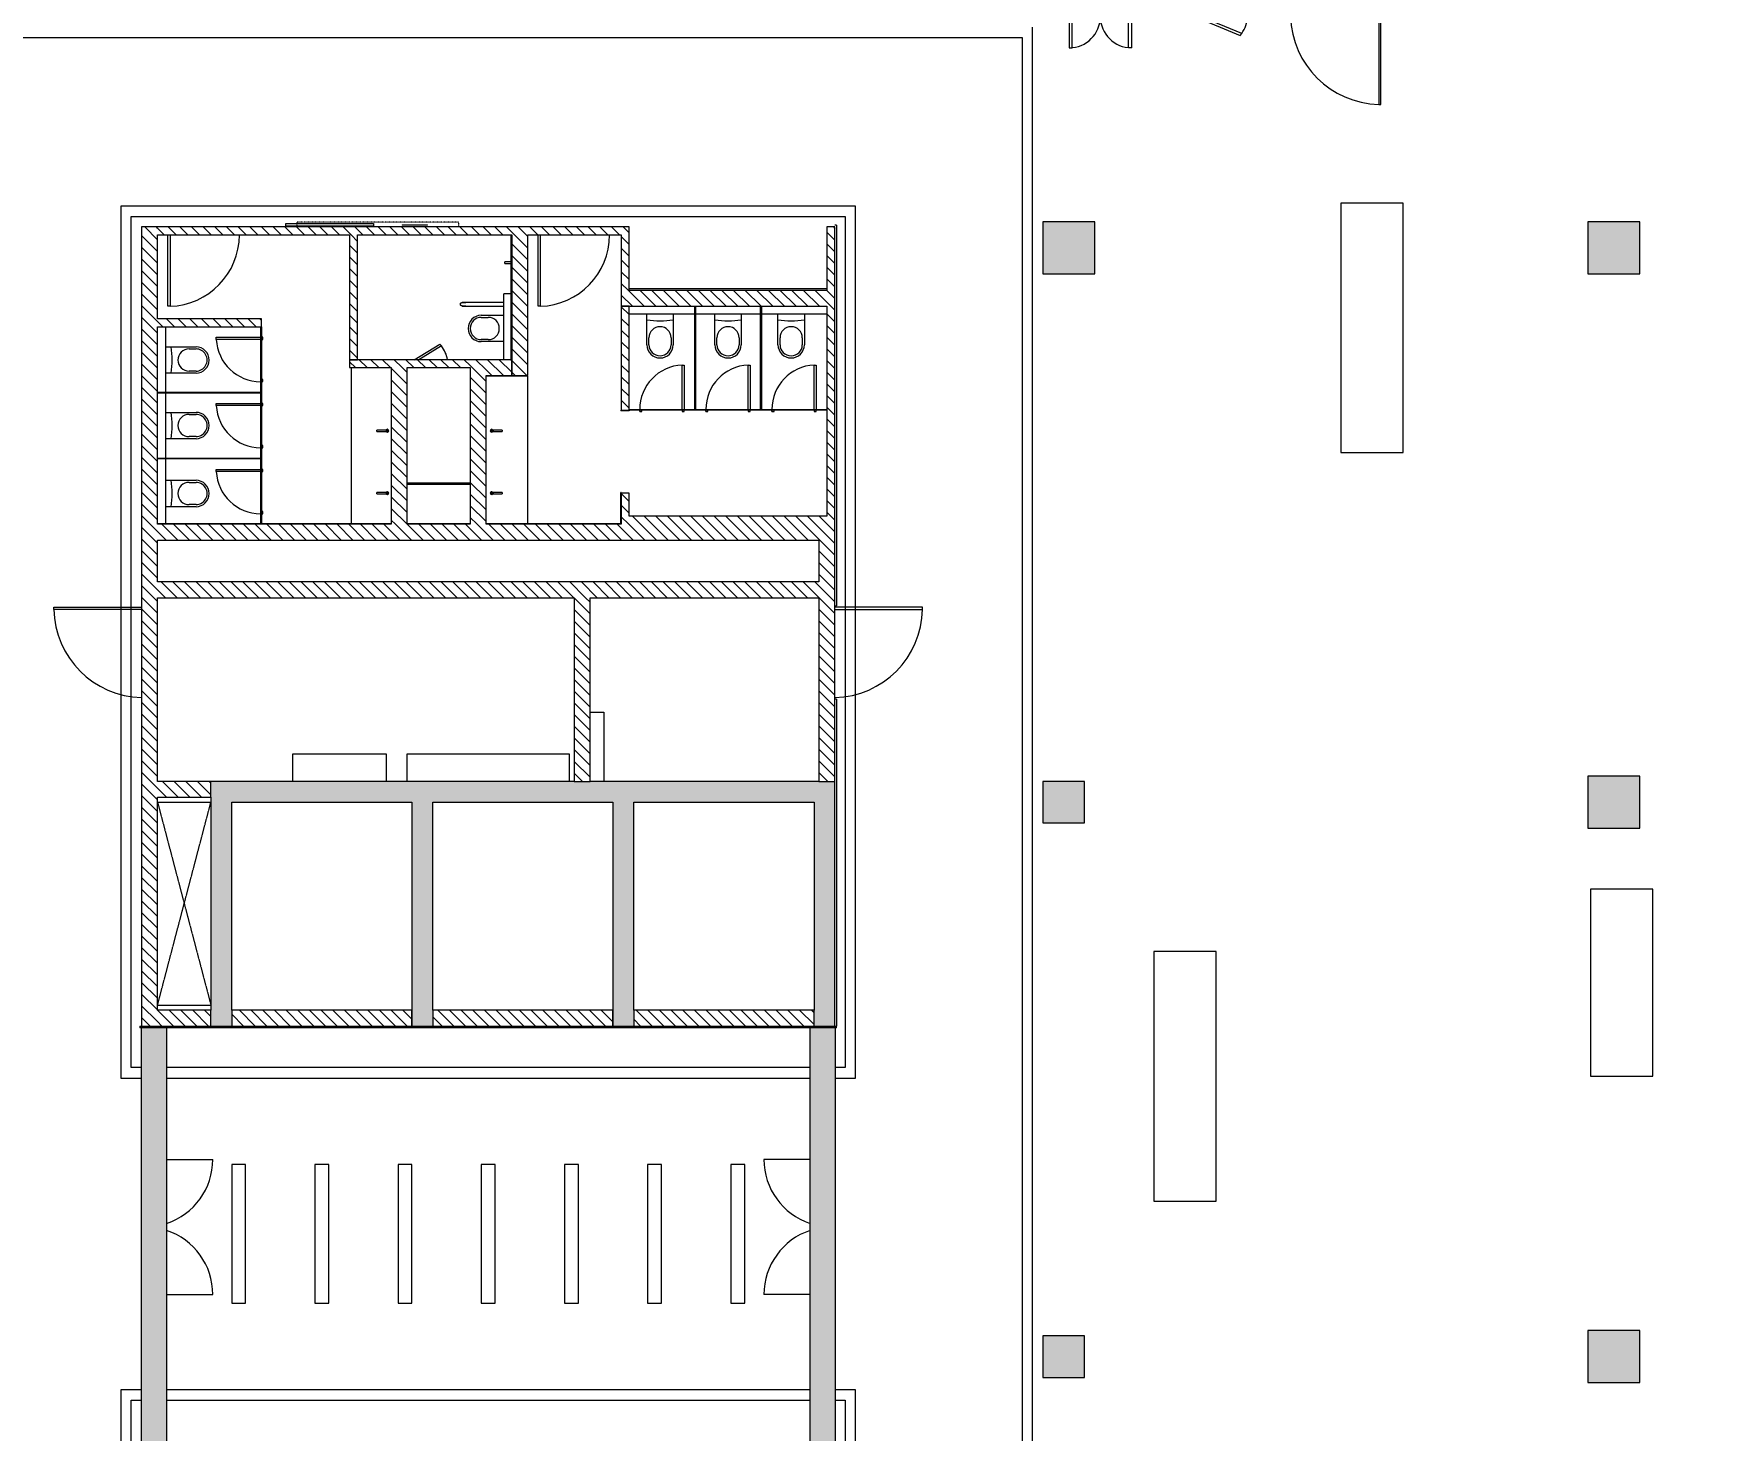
# Model space of a CAD drawing. Header units: millimetres. Extents: x -106145 to 154907, y -84585 to 152038.
# Drawn here: x 10833 to 35161, y 32672 to 52823 of the extents above; entities that cross this region are included whole.
import ezdxf

# ---------------------------------------------------------------- set-up
doc = ezdxf.new("R2010")
doc.units = ezdxf.units.MM
doc.linetypes.add('Cut Out Line', pattern=[2, 1, -1])
doc.linetypes.add('Dash', pattern=[6.35, 3.175, -3.175])
for name, color, linetype, lineweight in [('A-ANNO-DIMS', 211, 'Continuous', 9), ('A-ANNO-DIMS-300', 211, 'Continuous', 9), ('A-DETL', 90, 'Continuous', 5), ('A-DETL-MBND', 5, 'Continuous', 5), ('A-DOOR', 31, 'Continuous', 5), ('A-DOOR-FRAM', 31, 'Continuous', 9), ('A-FLOR', 192, 'Continuous', 5), ('A-WALL', 113, 'Continuous', 5), ('A-WALL-PATT', 111, 'Continuous', 5), ('P-SANR-FIXT', 6, 'Continuous', 5), ('S-COLS', 52, 'Continuous', 5)]:
    doc.layers.add(name, color=color, linetype=linetype, lineweight=lineweight)
doc.styles.add('RomanS', font='romans__.ttf', dxfattribs={"width": 0.8, "height": 1200})
doc.dimstyles.new('Diagonal_-_4_mm_RomanS', dxfattribs={"dimscale": 304.8, "dimtxt": 1219.023462, "dimasz": 1.476378, "dimexe": 0.984252, "dimexo": 0.0625, "dimgap": 0.19685, "dimtad": 1, "dimdec": 0, "dimzin": 0, "dimdsep": 46, "dimtxsty": 'RomanS', "dimblk1": 'OBLIQUE', "dimblk2": 'OBLIQUE', "dimsah": 1, "dimcen": 0.09, "dimdle": 2.362205, "dimazin": 0, "dimtfac": 1, "dimtdec": 4, "dimtix": 1, "dimtmove": 0, "dimatfit": 3, "dimfxl": 2.362205, "dimfxlon": 1, "dimtvp": 1, "dimtolj": 1, "dimtzin": 0, "dimarcsym": 2})
pattern_1 = [(315, (0, 0), (84.18955, 84.18955), [])]

# ---------------------------------------------------------------- blocks, each defined once
blk = doc.blocks.new('M_Concrete-Rectangular-Column - 750 x 750-3585654-Site Plan')
at = {"layer": 'S-COLS'}
blk.add_hatch(color=256, dxfattribs=at).paths.add_polyline_path([(-375, 375), (-375, -375), (375, -375), (375, 375), (-130, 375)], flags=0)
at = {"layer": 'S-COLS', "color": 41}
for p, q in [((375, 375), (-375, 375)), ((-375, 375), (-375, -375)), ((375, -375), (375, 375)), ((-375, -375), (375, -375))]:
    blk.add_line(p, q, dxfattribs=at)
blk = doc.blocks.new('Single Panel Flush Door - SHD_0_90-4566079-Site Plan')
at = {"layer": 'A-DOOR', "color": 41}
for p, q in [((-364, -58), (299, -331)), ((320, -303), (-275, -58)), ((299, -331), (320, -303))]:
    blk.add_line(p, q, dxfattribs=at)
blk.add_arc((-135, -5), 544, 326.8171, 354.4678, dxfattribs=at)
blk = doc.blocks.new('DC_SglFl-W-Int - FWD7 1_35-12335346-Site Plan')
at = {"layer": 'A-DOOR', "color": 121, "lineweight": 9}
for p, q in [((622, 115), (622, 1381.5)), ((622, 1381.5), (652, 1381.5)), ((652, 1381.5), (652, 115))]:
    blk.add_line(p, q, dxfattribs=at)
at = {"layer": 'A-DOOR', "color": 41}
blk.add_arc((652, 77.5), 1304.3, 91.31792, 178.33968, dxfattribs=at)
blk = doc.blocks.new('M_Door-Passage-Double-Flush - SHD 1_0-11714157-Site Plan')
at = {"layer": 'A-DOOR', "color": 121, "lineweight": 9}
for p, q in [((-450, 63.85), (-450, 513.85)), ((-450, 513.85), (-405, 513.85)), ((-405, 513.85), (-405, 63.85)), ((450, 513.85), (405, 513.85)), ((405, 513.85), (405, 63.85)), ((450, 63.85), (450, 513.85))]:
    blk.add_line(p, q, dxfattribs=at)
at = {"layer": 'A-DOOR', "color": 41}
for centre, start, end in [((-450, 63.85), 0, 90), ((450, 63.85), 90, 180)]:
    blk.add_arc(centre, 450, start, end, dxfattribs=at)
blk = doc.blocks.new('DC_SglFl-W-Int - FWD7 1_35-12334915-Site Plan')
at = {"layer": 'A-DOOR', "color": 121, "lineweight": 9}
for p, q in [((622, -115), (622, -1381.5)), ((652, -1381.5), (652, -115)), ((622, -1381.5), (652, -1381.5))]:
    blk.add_line(p, q, dxfattribs=at)
at = {"layer": 'A-DOOR', "color": 41}
blk.add_arc((652, -77.5), 1304.3, 181.66032, 268.68208, dxfattribs=at)
blk = doc.blocks.new('DC_SglFl-W-Int - D 1_1-6638787-Site Plan')
at = {"layer": 'A-DOOR', "color": 121, "lineweight": 9}
for p, q in [((485, 57.5), (485, 1087.5)), ((485, 1087.5), (515, 1087.5)), ((515, 1087.5), (515, 57.5))]:
    blk.add_line(p, q, dxfattribs=at)
at = {"layer": 'A-DOOR', "color": 41}
blk.add_arc((515, 57.5), 1030.4, 91.66834, 179.99094, dxfattribs=at)
blk = doc.blocks.new('Single Panel Flush Door - SHD_0_6-8056448-Site Plan')
at = {"layer": 'A-DOOR', "color": 41}
for p, q in [((-225, 57), (149, 283)), ((170, 255), (-158, 57)), ((149, 283), (170, 255))]:
    blk.add_line(p, q, dxfattribs=at)
blk.add_arc((-135, 5), 394, 7.6599, 39.3002, dxfattribs=at)
blk = doc.blocks.new('DC_SglFl-W-Int - 0_6 toilet door-5532951-Site Plan')
at = {"layer": 'A-DOOR', "color": 121, "lineweight": 9}
for p, q in [((290, 6), (290, 646)), ((290, 646), (320, 646)), ((320, 646), (320, 6))]:
    blk.add_line(p, q, dxfattribs=at)
at = {"layer": 'A-DOOR', "color": 41}
for start, end in [(92.6838, 179.9838), (181.0638, 182.6838)]:
    blk.add_arc((320, 6), 641, start, end, dxfattribs=at)
at = {"layer": 'A-DOOR-FRAM', "color": 121}
for p, q in [((-320, -24), (-320, -6)), ((-320, -24), (-290, -24)), ((-290, -24), (-290, -6)), ((290, -6), (290, -24)), ((290, -24), (320, -24)), ((320, -24), (320, -6))]:
    blk.add_line(p, q, dxfattribs=at)
blk = doc.blocks.new('22 4000 Toilet - Toto - CW763B w_FV4 - 22 4000 Toilet - Toto - CW763B w_FV4-5779779-Site Plan')
at = {"layer": 'P-SANR-FIXT', "color": 41}
for p, q in [((-190, -440), (-190, 0)), ((190, 0), (190, -440)), ((-160, -440), (-160, -340)), ((160, -340), (160, -440))]:
    blk.add_line(p, q, dxfattribs=at)
for centre, radius, start, end in [((0, 1105), 1200, 260.8891, 279.1109), ((0, -340), 160, 0, 180), ((0, -440), 190, 180, 360), ((0, -440), 160, 180, 0)]:
    blk.add_arc(centre, radius, start, end, dxfattribs=at)
blk = doc.blocks.new('Door_Sliding_DORMA_CS80-MAGNEO - D 1_2-9037174-Site Plan')
at = {"layer": 'A-DOOR', "linetype": 'Dash'}
for p, q in [((-633, -57), (-633, -128)), ((-633, -128), (1707, -128)), ((1707, -128), (1707, -57))]:
    blk.add_line(p, q, dxfattribs=at)
at = {"layer": 'A-DOOR', "color": 41}
for p, q in [((-179, -81), (185, -81)), ((-179, -81), (-179, -86)), ((185, -86), (-179, -86)), ((185, -86), (185, -81)), ((1865, -66), (1865, -106))]:
    blk.add_line(p, q, dxfattribs=at)
at = {"layer": 'A-DOOR', "color": 121, "lineweight": 9}
for p, q in [((600, -66), (665, -66)), ((600, -106), (600, -66)), ((665, -106), (600, -106)), ((665, -66), (1865, -66)), ((1865, -106), (665, -106))]:
    blk.add_line(p, q, dxfattribs=at)
blk = doc.blocks.new('TAPWARE_boiling-chilled_water_unit - HYTP-029-V57-Site Plan')
at = {"layer": 'P-SANR-FIXT', "color": 41}
for p, q in [((-10, -350), (10, -350)), ((0, -480), (0, -520)), ((0, -520), (0, -480))]:
    blk.add_line(p, q, dxfattribs=at)
for start, end in [(90, 270), (270, 90), (0, 45), (180, 195.3487), (225, 240.3487)]:
    blk.add_arc((0, -500), 20, start, end, dxfattribs=at)
for points in [[(-10, -350), (-10, -362), (-10, -385), (-10, -419), (-10, -453), (-10, -473), (-10, -483)], [(-10, -483), (-9, -482), (-8, -481), (-6, -481)], [(2, -480), (4, -480), (6, -481), (9, -482), (10, -483)], [(10, -483), (10, -473), (10, -453), (10, -419), (10, -385), (10, -362), (10, -350)]]:
    blk.add_open_spline(points, degree=3, dxfattribs=at)
blk = doc.blocks.new('TAPWARE_boiling-chilled_water_unit - HYTP-029-V60-Site Plan')
at = {"layer": 'P-SANR-FIXT', "color": 41}
blk.add_line((10, 350), (-10, 350), dxfattribs=at)
for points, knots in [([(-10, 441), (-10, 434), (-10, 416), (-10, 396), (-10, 385)], [0.3344418, 0.3344418, 0.3344418, 0.3344418, 0.5, 0.75, 0.75, 0.75, 0.75]), ([(10, 385), (10, 396), (10, 416), (10, 434), (10, 441)], [0.25, 0.25, 0.25, 0.25, 0.5, 0.6655582, 0.6655582, 0.6655582, 0.6655582])]:
    blk.add_open_spline(points, degree=3, knots=knots, dxfattribs=at)
for points in [[(-10, 382), (-10, 371), (-10, 360), (-10, 350)], [(10, 350), (10, 360), (10, 371), (10, 382)]]:
    blk.add_open_spline(points, degree=3, dxfattribs=at)
blk = doc.blocks.new('22 4000 Toilet - Toto - CW763B w_FV4 - 22 4000 Toilet - Toto - CW763B w_FV4-V61-Site Plan')
at = {"layer": 'P-SANR-FIXT', "color": 41}
for p, q in [((-190, -440), (-190, -115)), ((190, -115), (190, -440)), ((-160, -440), (-160, -340)), ((160, -340), (160, -440))]:
    blk.add_line(p, q, dxfattribs=at)
for centre, radius, start, end in [((0, -340), 160, 0, 180), ((0, -440), 190, 180, 360), ((0, -440), 160, 180, 0)]:
    blk.add_arc(centre, radius, start, end, dxfattribs=at)
blk = doc.blocks.new('WC_rear_grab_bar - 600-6978322-Site Plan')
at = {"layer": 'P-SANR-FIXT', "color": 41}
for p, q in [((-38, 607), (-38, 57)), ((13, 57), (13, 607))]:
    blk.add_line(p, q, dxfattribs=at)
at = {"layer": 'P-SANR-FIXT', "color": 41, "flags": 128}
for points in [[(-38, 657), (-37, 659), (-37, 660), (-37, 661), (-37, 662), (-37, 663), (-37, 664), (-37, 665), (-36, 665), (-36, 666), (-36, 667), (-35, 668), (-35, 669), (-34, 670), (-34, 671), (-33, 672), (-32, 673), (-32, 673), (-31, 674), (-31, 675), (-30, 676), (-29, 676), (-28, 677), (-28, 678), (-27, 678), (-26, 679), (-25, 679), (-24, 680), (-23, 680), (-22, 681), (-21, 681), (-20, 682), (-19, 682), (-18, 682), (-17, 682), (-16, 683), (-15, 683), (-14, 683), (-13, 683), (-12, 683), (-12, 683)], [(-38, 657), (-38, 657), (-38, 657), (-38, 657), (-38, 657), (-38, 656), (-38, 656), (-38, 656), (-38, 655), (-38, 654), (-38, 653), (-38, 653), (-38, 652), (-38, 651), (-38, 650), (-38, 649), (-38, 647), (-38, 646), (-38, 645), (-38, 644), (-38, 642), (-38, 641), (-38, 639), (-38, 637), (-38, 636), (-38, 634), (-38, 632), (-38, 631), (-38, 629), (-38, 627), (-38, 625), (-38, 623), (-38, 621), (-38, 619), (-38, 617), (-38, 615), (-38, 613), (-38, 611), (-38, 609), (-38, 607), (-38, 607)], [(-38, 607), (-38, 609), (-38, 611), (-38, 613), (-38, 615), (-38, 617), (-38, 619), (-38, 621), (-38, 623), (-38, 625), (-38, 626), (-38, 628), (-38, 630), (-38, 632), (-38, 634), (-38, 635), (-38, 637), (-38, 639), (-38, 640), (-38, 642), (-38, 643), (-38, 645), (-38, 646), (-38, 647), (-38, 648), (-38, 649), (-38, 651), (-38, 652), (-38, 652), (-38, 653), (-38, 654), (-38, 655), (-38, 655), (-38, 656), (-38, 656), (-38, 657), (-38, 657), (-38, 657), (-38, 657), (-38, 657)], [(-12, 683), (-11, 683), (-10, 683), (-9, 683), (-8, 683), (-7, 682), (-6, 682), (-5, 682), (-4, 682), (-3, 681), (-2, 681), (-1, 680), (0, 680), (1, 680), (1, 679), (2, 678), (3, 678), (4, 677), (5, 677), (5, 676), (6, 675), (7, 674), (7, 674), (8, 673), (9, 672), (9, 671), (10, 670), (10, 669), (11, 669), (11, 668), (12, 667), (12, 666), (12, 665), (12, 664), (13, 663), (13, 662), (13, 661), (13, 660), (13, 659), (13, 658), (13, 657)], [(13, 607), (13, 609), (13, 611), (13, 613), (13, 615), (13, 617), (13, 619), (13, 621), (13, 623), (13, 625), (13, 626), (13, 628), (13, 630), (13, 632), (13, 634), (13, 635), (13, 637), (13, 639), (13, 640), (13, 642), (13, 643), (13, 645), (13, 646), (13, 647), (13, 648), (13, 649), (13, 651), (13, 652), (13, 652), (13, 653), (13, 654), (13, 655), (13, 655), (13, 656), (13, 656), (13, 657), (13, 657), (13, 657), (13, 657), (13, 657)], [(13, 657), (13, 657), (13, 657), (13, 657), (13, 657), (13, 656), (13, 656), (13, 656), (13, 655), (13, 654), (13, 653), (13, 653), (13, 652), (13, 651), (13, 650), (13, 649), (13, 647), (13, 646), (13, 645), (13, 644), (13, 642), (13, 641), (13, 639), (13, 637), (13, 636), (13, 634), (13, 632), (13, 631), (13, 629), (13, 627), (13, 625), (13, 623), (13, 621), (13, 619), (13, 617), (13, 615), (13, 613), (13, 611), (13, 609), (13, 607), (13, 607)]]:
    blk.add_lwpolyline(points, dxfattribs=at)
blk = doc.blocks.new('M_Door-Curtain-Wall-Double-Storefront1 - FGD1 - FIRE GLASS DOOR-12330206-Site Plan')
at = {"layer": 'A-DOOR', "color": 41}
for p, q in [((-975, -322), (-975, -991)), ((975, -322), (975, -991))]:
    blk.add_line(p, q, dxfattribs=at)
for centre, start, end in [((-975, -16), 270, 341.5491), ((975, -16), 198.4509, 270)]:
    blk.add_arc(centre, 975, start, end, dxfattribs=at)
blk = doc.blocks.new('Walls 75 - Walls 50-8505610-Site Plan')
at = {"layer": 'A-WALL-PATT'}
blk.add_hatch(color=90, dxfattribs=at).paths.add_polyline_path([(12409, 28505), (12748, 28505), (12748, 34505), (12389, 34505), (12389, 28505)], flags=0)
at = {"layer": 'A-WALL', "color": 41}
for p, q in [((12389, 28505), (12389, 34505)), ((12748, 34505), (12748, 28505))]:
    blk.add_line(p, q, dxfattribs=at)
blk = doc.blocks.new('Walls 76 - Walls 50-8505631-Site Plan')
at = {"layer": 'A-WALL-PATT'}
blk.add_hatch(color=90, dxfattribs=at).paths.add_polyline_path([(22035, 28505), (22394, 28505), (22394, 34505), (22035, 34505), (22035, 29106)], flags=0)
at = {"layer": 'A-WALL', "color": 41}
for p, q in [((22035, 28505), (22035, 34505)), ((22389, 34505), (22394, 34505)), ((22394, 34505), (22394, 28505)), ((22389, 28505), (22394, 28505))]:
    blk.add_line(p, q, dxfattribs=at)
blk = doc.blocks.new('M_Door-Curtain-Wall-Double-Storefront1 - FGD1 - FIRE GLASS DOOR-12330207-Site Plan')
at = {"layer": 'A-DOOR', "color": 41}
for p, q in [((-975, 322), (-975, 991)), ((975, 322), (975, 991))]:
    blk.add_line(p, q, dxfattribs=at)
for centre, start, end in [((-975, 16), 18.4509, 90), ((975, 16), 90, 161.5491)]:
    blk.add_arc(centre, 975, start, end, dxfattribs=at)
blk = doc.blocks.new('MM-HOSPITAL A _ B BLOCK-2022_11_05_CENTRAL_rvt-1-Site Plan')
at = {"layer": 'A-WALL-PATT'}
h = blk.add_hatch(dxfattribs=at)
h.set_pattern_fill('FP_19', color=90, style=0, pattern_type=2)
h.set_pattern_definition(pattern_1)
h.paths.add_polyline_path([(12409, 45718), (12619, 45718), (12619, 50035), (12389, 50035), (12389, 45718)], flags=0)
h = blk.add_hatch(dxfattribs=at)
h.set_pattern_fill('FP_19', color=90, style=0, pattern_type=2)
h.set_pattern_definition(pattern_1)
h.paths.add_polyline_path([(19309, 49920), (19424, 49920), (19424, 50035), (12619, 50035), (12619, 49920), (18711, 49920)], flags=0)
h = blk.add_hatch(dxfattribs=at)
h.set_pattern_fill('FP_19', color=90, style=0, pattern_type=2)
h.set_pattern_definition(pattern_1)
h.paths.add_polyline_path([(15389, 48120), (15504, 48120), (15504, 49920), (15389, 49920), (15389, 48779)], flags=0)
h = blk.add_hatch(dxfattribs=at)
h.set_pattern_fill('FP_19', color=90, style=0, pattern_type=2)
h.set_pattern_definition(pattern_1)
h.paths.add_polyline_path([(17729, 47890), (17959, 47890), (17959, 49920), (17729, 49920), (17729, 48120)], flags=0)
h = blk.add_hatch(dxfattribs=at)
h.set_pattern_fill('FP_19', color=90, style=0, pattern_type=2)
h.set_pattern_definition(pattern_1)
h.paths.add_polyline_path([(19309, 49120), (19424, 49120), (19424, 49920), (19309, 49920)], flags=0)
h = blk.add_hatch(dxfattribs=at)
h.set_pattern_fill('FP_19', color=90, style=0, pattern_type=2)
h.set_pattern_definition(pattern_1)
h.paths.add_polyline_path([(22274, 45745), (22389, 45745), (22389, 50035), (22274, 50035), (22274, 45860)], flags=0)
h = blk.add_hatch(dxfattribs=at)
h.set_pattern_fill('FP_19', color=90, style=0, pattern_type=2)
h.set_pattern_definition(pattern_1)
h.paths.add_polyline_path([(19309, 48890), (22274, 48890), (22274, 49120), (19309, 49120)], flags=0)
h = blk.add_hatch(dxfattribs=at)
h.set_pattern_fill('FP_19', color=90, style=0, pattern_type=2)
h.set_pattern_definition(pattern_1)
h.paths.add_polyline_path([(12619, 48595), (14119, 48595), (14119, 48710), (12619, 48710)], flags=0)
h = blk.add_hatch(dxfattribs=at)
h.set_pattern_fill('FP_19', color=90, style=0, pattern_type=2)
h.set_pattern_definition(pattern_1)
h.paths.add_polyline_path([(19309, 47390), (19424, 47390), (19424, 48890), (19309, 48890), (19309, 48779)], flags=0)
h = blk.add_hatch(dxfattribs=at)
h.set_pattern_fill('FP_19', color=90, style=0, pattern_type=2)
h.set_pattern_definition(pattern_1)
h.paths.add_polyline_path([(17129, 48005), (17129, 48120), (15389, 48120), (15389, 48005), (16610, 48005)], flags=0)
h = blk.add_hatch(dxfattribs=at)
h.set_pattern_fill('FP_19', color=90, style=0, pattern_type=2)
h.set_pattern_definition(pattern_1)
h.paths.add_polyline_path([(16219, 45745), (16219, 48005), (15989, 48005), (15989, 45745)], flags=0)
h = blk.add_hatch(dxfattribs=at)
h.set_pattern_fill('FP_19', color=90, style=0, pattern_type=2)
h.set_pattern_definition(pattern_1)
h.paths.add_polyline_path([(17129, 45745), (17359, 45745), (17359, 48120), (17129, 48120), (17129, 46013)], flags=0)
h = blk.add_hatch(dxfattribs=at)
h.set_pattern_fill('FP_19', color=90, style=0, pattern_type=2)
h.set_pattern_definition(pattern_1)
h.paths.add_polyline_path([(17660, 47890), (17729, 47890), (17729, 48120), (17359, 48120), (17359, 47890)], flags=0)
h = blk.add_hatch(dxfattribs=at)
h.set_pattern_fill('FP_19', color=90, style=0, pattern_type=2)
h.set_pattern_definition(pattern_1)
h.paths.add_polyline_path([(19424, 45745), (19424, 46195), (19309, 46195), (19309, 45745)], flags=0)
h = blk.add_hatch(dxfattribs=at)
h.set_pattern_fill('FP_19', color=90, style=0, pattern_type=2)
h.set_pattern_definition(pattern_1)
h.paths.add_polyline_path([(12619, 45515), (22389, 45515), (22389, 45745), (12619, 45745), (12619, 45718)], flags=0)
h = blk.add_hatch(dxfattribs=at)
h.set_pattern_fill('FP_19', color=90, style=0, pattern_type=2)
h.set_pattern_definition(pattern_1)
h.paths.add_polyline_path([(22274, 45745), (22274, 45860), (19424, 45860), (19424, 45745), (21861, 45745)], flags=0)
h = blk.add_hatch(dxfattribs=at)
h.set_pattern_fill('FP_19', color=90, style=0, pattern_type=2)
h.set_pattern_definition(pattern_1)
h.paths.add_polyline_path([(12409, 38505), (12619, 38505), (12619, 45718), (12389, 45718), (12389, 38505)], flags=0)
h = blk.add_hatch(dxfattribs=at)
h.set_pattern_fill('FP_19', color=90, style=0, pattern_type=2)
h.set_pattern_definition(pattern_1)
h.paths.add_polyline_path([(22159, 42035), (22389, 42035), (22389, 45515), (22159, 45515), (22159, 42325)], flags=0)
h = blk.add_hatch(dxfattribs=at)
h.set_pattern_fill('FP_19', color=90, style=0, pattern_type=2)
h.set_pattern_definition(pattern_1)
h.paths.add_polyline_path([(22159, 44685), (22159, 44915), (12619, 44915), (12619, 44685), (21861, 44685)], flags=0)
h = blk.add_hatch(dxfattribs=at)
h.set_pattern_fill('FP_19', color=90, style=0, pattern_type=2)
h.set_pattern_definition(pattern_1)
h.paths.add_polyline_path([(18629, 42035), (18859, 42035), (18859, 44685), (18629, 44685), (18629, 43247)], flags=0)
h = blk.add_hatch(dxfattribs=at)
h.set_pattern_fill('FP_19', color=90, style=0, pattern_type=2)
h.set_pattern_definition(pattern_1)
h.paths.add_polyline_path([(12619, 41805), (13389, 41805), (13389, 42035), (12619, 42035)], flags=0)
for points in [[(13460, 38505), (13689, 38505), (13689, 42035), (13389, 42035), (13389, 38505)], [(19489, 41735), (22389, 41735), (22389, 42035), (13689, 42035), (13689, 41735), (19189, 41735)], [(16589, 38505), (16589, 41735), (16289, 41735), (16289, 38505)], [(19489, 38505), (19489, 41735), (19189, 41735), (19189, 38505)], [(22089, 38505), (22389, 38505), (22389, 41735), (22089, 41735), (22089, 38637)]]:
    blk.add_hatch(color=254, dxfattribs=at).paths.add_polyline_path(points, flags=0)
h = blk.add_hatch(dxfattribs=at)
h.set_pattern_fill('FP_19', color=90, style=0, pattern_type=2)
h.set_pattern_definition(pattern_1)
h.paths.add_polyline_path([(12619, 38505), (13389, 38505), (13389, 38735), (12619, 38735), (12619, 38637)], flags=0)
h = blk.add_hatch(dxfattribs=at)
h.set_pattern_fill('FP_19', color=90, style=0, pattern_type=2)
h.set_pattern_definition(pattern_1)
h.paths.add_polyline_path([(15560, 38505), (16289, 38505), (16289, 38735), (13689, 38735), (13689, 38505)], flags=0)
h = blk.add_hatch(dxfattribs=at)
h.set_pattern_fill('FP_19', color=90, style=0, pattern_type=2)
h.set_pattern_definition(pattern_1)
h.paths.add_polyline_path([(17660, 38505), (19189, 38505), (19189, 38735), (16589, 38735), (16589, 38505), (16823, 38505)], flags=0)
h = blk.add_hatch(dxfattribs=at)
h.set_pattern_fill('FP_19', color=90, style=0, pattern_type=2)
h.set_pattern_definition(pattern_1)
h.paths.add_polyline_path([(19489, 38505), (22089, 38505), (22089, 38735), (19489, 38735)], flags=0)
at = {"layer": 'S-COLS'}
for points in [[(25389, 49360), (26139, 49360), (26139, 50110), (25389, 50110)], [(25389, 41435), (25989, 41435), (25989, 42035), (25389, 42035)], [(25989, 33435), (25989, 34035), (25389, 34035), (25389, 33435)]]:
    blk.add_hatch(color=256, dxfattribs=at).paths.add_polyline_path(points, flags=0)
at = {"layer": 'A-DETL', "linetype": 'Cut Out Line'}
for p, q in [((12619, 41735), (13389, 38805)), ((12619, 38805), (13389, 41735))]:
    blk.add_line(p, q, dxfattribs=at)
at = {"layer": 'A-DETL', "color": 41}
for p, q in [((12619, 41735), (13389, 41735)), ((12619, 38805), (13389, 38805))]:
    blk.add_line(p, q, dxfattribs=at)
at = {"layer": 'A-DETL-MBND', "color": 41}
for p, q in [((16219, 46345), (17129, 46345)), ((16219, 46322), (17129, 46322)), ((16219, 45758), (17129, 45758))]:
    blk.add_line(p, q, dxfattribs=at)
at = {"layer": 'A-FLOR', "color": 41}
for p, q in [((25239, 29839), (25239, 52920)), ((9689, 52770), (25089, 52770)), ((25089, 52770), (25089, 29839)), ((29689, 50380), (29689, 46780)), ((30589, 50380), (29689, 50380)), ((30589, 46780), (30589, 50380)), ((22689, 50335), (12089, 50335)), ((12089, 50335), (12089, 37755)), ((12239, 37905), (12239, 50185)), ((12239, 50185), (22539, 50185)), ((22539, 50185), (22539, 37905)), ((22689, 37755), (22689, 50335)), ((15414, 48005), (15414, 45754)), ((16219, 45745), (16219, 48005)), ((17959, 45754), (17959, 47881)), ((29689, 46780), (30589, 46780)), ((18859, 43035), (19059, 43035)), ((19059, 43035), (19059, 42035)), ((14569, 42035), (14569, 42435)), ((14569, 42435), (15919, 42435)), ((15919, 42435), (15919, 42035)), ((16219, 42035), (16219, 42435)), ((16219, 42435), (18559, 42435)), ((18559, 42435), (18559, 42035)), ((34189, 40480), (33289, 40480)), ((33289, 40480), (33289, 37780)), ((34189, 37780), (34189, 40480)), ((27889, 39580), (26989, 39580)), ((26989, 39580), (26989, 35980)), ((27889, 35980), (27889, 39580)), ((12089, 37755), (12389, 37755)), ((12389, 37905), (12239, 37905)), ((22035, 37905), (12748, 37905)), ((12748, 37755), (22035, 37755)), ((22539, 37905), (22394, 37905)), ((22394, 37755), (22689, 37755)), ((33289, 37780), (34189, 37780)), ((13889, 36505), (13689, 36505)), ((13689, 36505), (13689, 34505)), ((13889, 34505), (13889, 36505)), ((15089, 36505), (14889, 36505)), ((14889, 36505), (14889, 34505)), ((15089, 34505), (15089, 36505)), ((16289, 36505), (16089, 36505)), ((16089, 36505), (16089, 34505)), ((16289, 34505), (16289, 36505)), ((17489, 36505), (17289, 36505)), ((17289, 36505), (17289, 34505)), ((17489, 34505), (17489, 36505)), ((18689, 36505), (18489, 36505)), ((18489, 36505), (18489, 34505)), ((18689, 34505), (18689, 36505)), ((19889, 36505), (19689, 36505)), ((19689, 36505), (19689, 34505)), ((19889, 34505), (19889, 36505)), ((21089, 36505), (20889, 36505)), ((20889, 36505), (20889, 34505)), ((21089, 34505), (21089, 36505)), ((26989, 35980), (27889, 35980)), ((13689, 34505), (13889, 34505)), ((14889, 34505), (15089, 34505)), ((16089, 34505), (16289, 34505)), ((17289, 34505), (17489, 34505)), ((18489, 34505), (18689, 34505)), ((19689, 34505), (19889, 34505)), ((20889, 34505), (21089, 34505)), ((12389, 33255), (12089, 33255)), ((12089, 33255), (12089, 29839)), ((12239, 29839), (12239, 33105)), ((12239, 33105), (12389, 33105)), ((22035, 33255), (12748, 33255)), ((12748, 33105), (22035, 33105)), ((22689, 33255), (22394, 33255)), ((22394, 33105), (22539, 33105)), ((22539, 33105), (22539, 29839)), ((22689, 29839), (22689, 33255))]:
    blk.add_line(p, q, dxfattribs=at)
at = {"layer": 'A-WALL', "color": 61, "lineweight": 18}
for p, q in [((12619, 50035), (12389, 50035)), ((12389, 50035), (12389, 45718)), ((19424, 50035), (12619, 50035)), ((12619, 48710), (12619, 49920)), ((12619, 49920), (15389, 49920)), ((15389, 49920), (15389, 48120)), ((15504, 49920), (17729, 49920)), ((15504, 48120), (15504, 49920)), ((17729, 49920), (17729, 48120)), ((17959, 49920), (19309, 49920)), ((17959, 47890), (17959, 49920)), ((19309, 49920), (19309, 49120)), ((19424, 49920), (19424, 50035)), ((19424, 49120), (19424, 49920)), ((22389, 50035), (22274, 50035)), ((22274, 50035), (22274, 49120)), ((22389, 45745), (22389, 50035)), ((19309, 49120), (19309, 48890)), ((22274, 49120), (19424, 49120)), ((14119, 48710), (12619, 48710)), ((14119, 48595), (14119, 48710)), ((19309, 48890), (19309, 47390)), ((19424, 48890), (22274, 48890)), ((19424, 47390), (19424, 48890)), ((22274, 48890), (22274, 45860)), ((12619, 45745), (12619, 48595)), ((12619, 48595), (14119, 48595)), ((15389, 48120), (15389, 48005)), ((15389, 48005), (15989, 48005)), ((17129, 48120), (15504, 48120)), ((15989, 48005), (15989, 45745)), ((16219, 45745), (16219, 48005)), ((16219, 48005), (17129, 48005)), ((17359, 48120), (17129, 48120)), ((17129, 48005), (17129, 45745)), ((17729, 48120), (17359, 48120)), ((17359, 45745), (17359, 47890)), ((17359, 47890), (17729, 47890)), ((17729, 47890), (17959, 47890)), ((19309, 47390), (19424, 47390)), ((19424, 46195), (19309, 46195)), ((19309, 46195), (19309, 45745)), ((19424, 45860), (19424, 46195)), ((15989, 45745), (12619, 45745)), ((17129, 45745), (16219, 45745)), ((19309, 45745), (17359, 45745)), ((22274, 45860), (19424, 45860)), ((22389, 45515), (22389, 45745)), ((12389, 45718), (12389, 38505)), ((12619, 45515), (22159, 45515)), ((12619, 44915), (12619, 45515)), ((22159, 45515), (22159, 44915)), ((22389, 42035), (22389, 45515)), ((22159, 44915), (12619, 44915)), ((12619, 42035), (12619, 44685)), ((12619, 44685), (18629, 44685)), ((18629, 44685), (18629, 42035)), ((18859, 44685), (22159, 44685)), ((18859, 42035), (18859, 44685)), ((22159, 44685), (22159, 42035)), ((13389, 42035), (12619, 42035)), ((13689, 42035), (13389, 42035)), ((18629, 42035), (13689, 42035)), ((22159, 42035), (18859, 42035)), ((22389, 41735), (22389, 42035)), ((12619, 38735), (12619, 41805)), ((12619, 41805), (13389, 41805)), ((13389, 41805), (13389, 38735)), ((13689, 38735), (13689, 41735)), ((13689, 41735), (16289, 41735)), ((16289, 41735), (16289, 38505)), ((16589, 41735), (19189, 41735)), ((16589, 38735), (16589, 41735)), ((19189, 41735), (19189, 38505)), ((19489, 41735), (22089, 41735)), ((19489, 38735), (19489, 41735)), ((22089, 41735), (22089, 38735)), ((22389, 38505), (22389, 41735)), ((13389, 38735), (12619, 38735)), ((16289, 38735), (13689, 38735)), ((16289, 38505), (16289, 38735)), ((19189, 38735), (16589, 38735)), ((19189, 38505), (19189, 38735)), ((22089, 38735), (19489, 38735)), ((12389, 38505), (12619, 38505)), ((12619, 38505), (13389, 38505)), ((13389, 38505), (13689, 38505)), ((13689, 38505), (16289, 38505)), ((16289, 38505), (16589, 38505)), ((16589, 38505), (19189, 38505)), ((19189, 38505), (19489, 38505)), ((19489, 38505), (22089, 38505)), ((22089, 38505), (22389, 38505))]:
    blk.add_line(p, q, dxfattribs=at)
at = {"layer": 'A-WALL', "color": 41}
for p, q in [((17720, 48129), (17720, 49911)), ((22414, 50060), (22389, 50060)), ((22414, 50060), (22414, 44570)), ((19424, 49145), (22274, 49145)), ((17614, 48120), (17614, 49070)), ((17720, 49070), (17614, 49070)), ((19309, 48890), (19424, 48890)), ((19424, 48890), (19309, 48890)), ((20368, 48775), (19424, 48775)), ((20368, 47402), (20368, 48890)), ((20380, 48890), (20380, 47402)), ((21318, 48775), (20380, 48775)), ((21318, 47402), (21318, 48890)), ((21330, 48890), (21330, 47402)), ((22274, 48775), (21330, 48775)), ((12734, 48595), (12734, 47651)), ((14107, 47651), (14107, 48595)), ((14119, 48595), (14119, 45754)), ((15504, 48120), (15389, 48120)), ((15389, 48120), (15504, 48120)), ((17729, 48120), (17729, 47890)), ((17729, 47890), (17729, 48120)), ((17959, 47881), (17368, 47881)), ((12619, 47651), (14107, 47651)), ((14107, 47639), (12619, 47639)), ((12734, 47639), (12734, 46701)), ((14107, 46701), (14107, 47639)), ((19300, 47390), (19300, 47381)), ((19424, 47381), (19300, 47381)), ((19424, 47402), (20368, 47402)), ((22274, 47390), (19424, 47390)), ((19424, 47390), (19424, 47381)), ((20380, 47402), (21318, 47402)), ((21330, 47402), (22274, 47402)), ((12619, 46701), (14107, 46701)), ((14107, 46689), (12619, 46689)), ((12734, 46689), (12734, 45754)), ((14107, 45754), (14107, 46689)), ((19300, 45745), (19300, 46204)), ((19309, 46204), (19300, 46204)), ((12619, 45754), (15980, 45754)), ((17359, 45754), (19309, 45754)), ((22389, 44570), (22414, 44570)), ((22414, 43220), (22389, 43220)), ((22414, 43220), (22414, 38505)), ((13389, 41805), (13389, 42035)), ((18629, 42035), (18859, 42035)), ((22159, 42035), (22389, 42035)), ((13389, 38505), (13389, 38735)), ((13689, 38735), (13689, 38505)), ((16589, 38735), (16589, 38505)), ((19489, 38735), (19489, 38505)), ((22089, 38505), (22089, 38735)), ((12364, 38505), (12389, 38505)), ((12364, 38505), (12364, 38480)), ((22414, 38480), (12364, 38480)), ((22389, 38505), (22414, 38505)), ((22414, 38480), (22414, 38505))]:
    blk.add_line(p, q, dxfattribs=at)
at = {"layer": 'S-COLS', "color": 41}
for p, q in [((26139, 50110), (25389, 50110)), ((25389, 50110), (25389, 49360)), ((26139, 49360), (26139, 50110)), ((25389, 49360), (26139, 49360)), ((25989, 42035), (25389, 42035)), ((25389, 42035), (25389, 41435)), ((25989, 41435), (25989, 42035)), ((25389, 41435), (25989, 41435)), ((25989, 34035), (25389, 34035)), ((25389, 34035), (25389, 33435)), ((25989, 33435), (25989, 34035)), ((25389, 33435), (25989, 33435))]:
    blk.add_line(p, q, dxfattribs=at)
at = {"color": 253, "lineweight": 5}
for name, p, rotation in [('M_Door-Passage-Double-Flush - SHD 1_0-11714157-Site Plan', (26219, 53134), 180), ('DC_SglFl-W-Int - D 1_1-6638787-Site Plan', (13284, 49978), 180), ('Door_Sliding_DORMA_CS80-MAGNEO - D 1_2-9037174-Site Plan', (16334, 49978), 180), ('DC_SglFl-W-Int - D 1_1-6638787-Site Plan', (18624, 49978), 180), ('M_Concrete-Rectangular-Column - 750 x 750-3585654-Site Plan', (33624, 49735), 90.00000482565875), ('TAPWARE_boiling-chilled_water_unit - HYTP-029-V60-Site Plan', (17279, 49520), 269.9999999999996), ('WC_rear_grab_bar - 600-6978322-Site Plan', (17671, 48932), 89.99999999999987), ('22 4000 Toilet - Toto - CW763B w_FV4 - 22 4000 Toilet - Toto - CW763B w_FV4-V61-Site Plan', (17729, 48570), 269.9999999999996), ('DC_SglFl-W-Int - 0_6 toilet door-5532951-Site Plan', (14113, 48123), 89.99999999999935), ('22 4000 Toilet - Toto - CW763B w_FV4 - 22 4000 Toilet - Toto - CW763B w_FV4-5779779-Site Plan', (12734, 48115), 89.99999999999953), ('DC_SglFl-W-Int - 0_6 toilet door-5532951-Site Plan', (14113, 47170), 89.99999999999935), ('22 4000 Toilet - Toto - CW763B w_FV4 - 22 4000 Toilet - Toto - CW763B w_FV4-5779779-Site Plan', (12734, 47170), 89.99999999999953), ('TAPWARE_boiling-chilled_water_unit - HYTP-029-V57-Site Plan', (15434, 47095), 90.00000000000026), ('TAPWARE_boiling-chilled_water_unit - HYTP-029-V57-Site Plan', (17939, 47095), 270.0000000000002), ('DC_SglFl-W-Int - 0_6 toilet door-5532951-Site Plan', (14113, 46217), 89.99999999999935), ('22 4000 Toilet - Toto - CW763B w_FV4 - 22 4000 Toilet - Toto - CW763B w_FV4-5779779-Site Plan', (12734, 46189), 89.99999999999953), ('TAPWARE_boiling-chilled_water_unit - HYTP-029-V57-Site Plan', (15434, 46195), 90.00000000000026), ('TAPWARE_boiling-chilled_water_unit - HYTP-029-V57-Site Plan', (17939, 46195), 270.0000000000002), ('DC_SglFl-W-Int - FWD7 1_35-12335346-Site Plan', (12504, 43895), 89.99999999999991), ('DC_SglFl-W-Int - FWD7 1_35-12334915-Site Plan', (22274, 43895), 89.99999999999993), ('M_Concrete-Rectangular-Column - 750 x 750-3585654-Site Plan', (33624, 41735), 90.00000482565875), ('M_Door-Curtain-Wall-Double-Storefront1 - FGD1 - FIRE GLASS DOOR-12330206-Site Plan', (12426, 35606), 89.9999999999999), ('M_Door-Curtain-Wall-Double-Storefront1 - FGD1 - FIRE GLASS DOOR-12330207-Site Plan', (22357, 35606), 90.0000000000001), ('M_Concrete-Rectangular-Column - 750 x 750-3585654-Site Plan', (33624, 33735), 90.00000000000034)]:
    blk.add_blockref(name, p, dxfattribs=dict(at, rotation=rotation))
for name, p in [('Single Panel Flush Door - SHD_0_90-4566079-Site Plan', (27939, 53128)), ('DC_SglFl-W-Int - FWD7 1_35-12334915-Site Plan', (29614, 53185)), ('22 4000 Toilet - Toto - CW763B w_FV4 - 22 4000 Toilet - Toto - CW763B w_FV4-5779779-Site Plan', (19868, 48775)), ('22 4000 Toilet - Toto - CW763B w_FV4 - 22 4000 Toilet - Toto - CW763B w_FV4-5779779-Site Plan', (20849, 48775)), ('22 4000 Toilet - Toto - CW763B w_FV4 - 22 4000 Toilet - Toto - CW763B w_FV4-5779779-Site Plan', (21759, 48775)), ('Single Panel Flush Door - SHD_0_6-8056448-Site Plan', (16544, 48063)), ('DC_SglFl-W-Int - 0_6 toilet door-5532951-Site Plan', (19896, 47396)), ('DC_SglFl-W-Int - 0_6 toilet door-5532951-Site Plan', (20849, 47396)), ('DC_SglFl-W-Int - 0_6 toilet door-5532951-Site Plan', (21802, 47396)), ('Walls 75 - Walls 50-8505610-Site Plan', (0, 4000)), ('Walls 76 - Walls 50-8505631-Site Plan', (0, 4000))]:
    blk.add_blockref(name, p, dxfattribs=at)
blk = doc.blocks.new('DIMBLOCK33-Site Plan')
at = {"layer": 'A-ANNO-DIMS-300', "transparency": 16777216}
for p, q in [((-65455, 47706), (79278, 131267)), ((79014, 130283), (78504, 131167)), ((78654, 130907), (79014, 130283)), ((-64471, 47442), (-64981, 48325)), ((-64831, 48066), (-64471, 47442))]:
    blk.add_line(p, q, dxfattribs=at)
at = {"layer": 'A-ANNO-DIMS-300', "lineweight": 35, "transparency": 16777216}
for p, q in [((78654, 130907), (78737, 131214)), ((78654, 130907), (78572, 130600)), ((-64831, 48066), (-64749, 48373)), ((-64831, 48066), (-64914, 47758))]:
    blk.add_line(p, q, dxfattribs=at)
at = {"layer": 'A-ANNO-DIMS-300', "color": 0, "transparency": 16777216, "insert": (3725, 89578), "char_height": 1200, "width": 6511.94, "attachment_point": 1, "rotation": 30, "line_spacing_factor": 0.983083, "style": 'RomanS'}
blk.add_mtext('165683', dxfattribs=at)
blk = doc.blocks.new('_Oblique')
at = {"color": 0, "linetype": 'ByBlock', "lineweight": -2}
blk.add_line((-0.5, -0.5), (0.5, 0.5), dxfattribs=at)

msp = doc.modelspace()

# ---------------------------------------------------------------- block references
at = {"lineweight": 5}
msp.add_blockref('MM-HOSPITAL A _ B BLOCK-2022_11_05_CENTRAL_rvt-1-Site Plan', (0, 0), dxfattribs=at)

# ---------------------------------------------------------------- next in the draw order: dimensions: what is measured, and where the dimension line sits
at = {"layer": 'A-ANNO-DIMS'}
dim = msp.add_linear_dim(base=(78654.26, 130907.03), p1=(-64471.28, 47442.07), p2=(79014.26, 130283.49), angle=30, dimstyle='Diagonal_-_4_mm_RomanS', override={"dimpost": '<>', "dimfxl": 165682.835536}, dxfattribs=at)
dim.commit()
dim.dimension.update_dxf_attribs({"geometry": 'DIMBLOCK33-Site Plan', "text_midpoint": (6578.73, 90062.68)})

doc.saveas('drawing.dxf')
